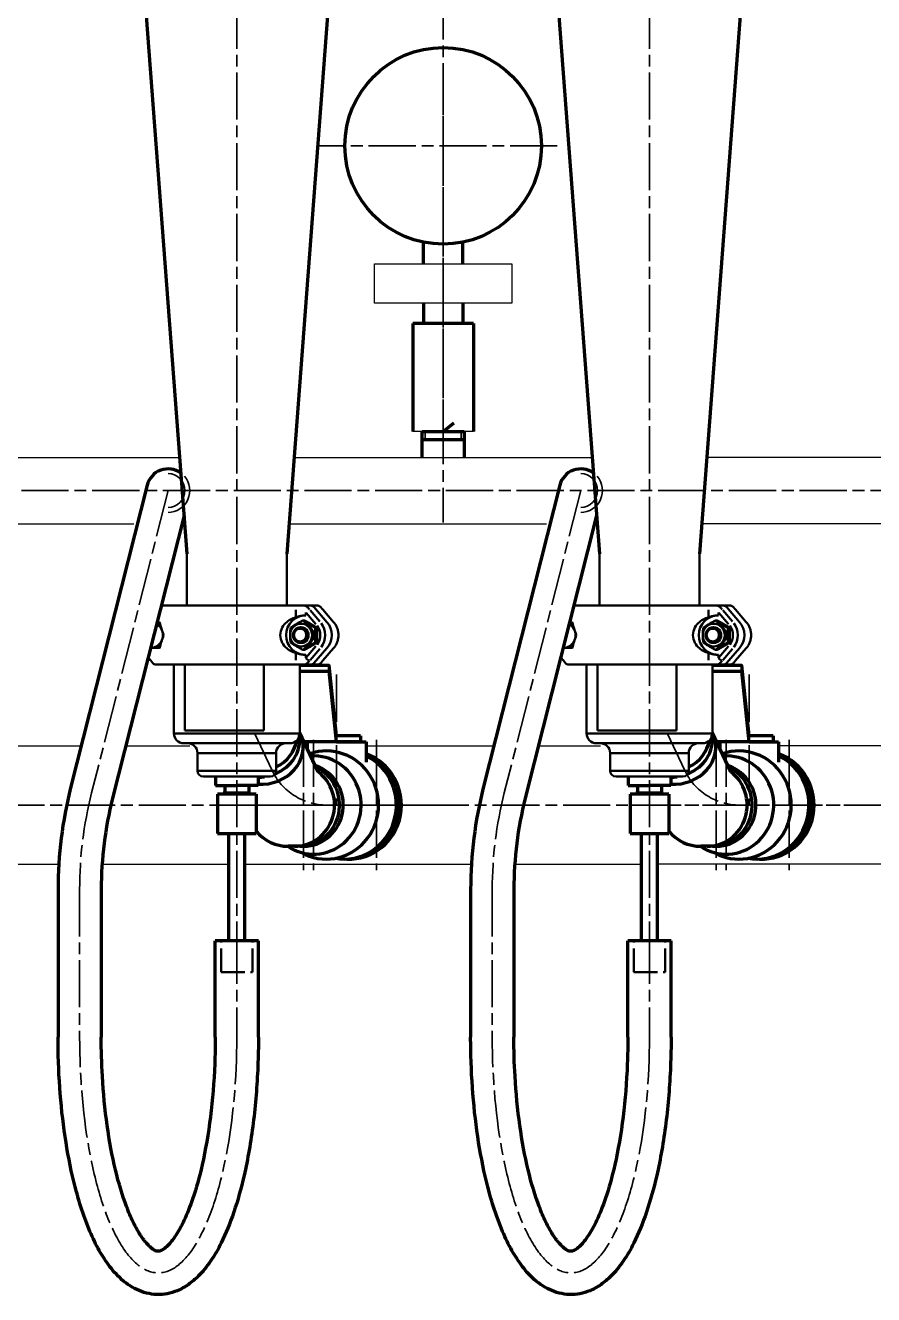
# Model space of a CAD drawing. Header units: millimetres. Extents: x 342 to 10709, y -204 to 5496.
# Drawn here: x 1824 to 2255, y 3122 to 3767 of the extents above; entities that cross this region are included whole.
import ezdxf

# ---------------------------------------------------------------- set-up
doc = ezdxf.new("R2010")
doc.units = ezdxf.units.MM
doc.linetypes.add('ACAD_ISO02W100', pattern=[15, 12, -3])
doc.linetypes.add('ACAD_ISO08W100', pattern=[36, 24, -3, 6, -3])
doc.layers.add('AHL-CON-70', color=7, linetype='Continuous')
for name, color, linetype, lineweight in [('M_EQUIP_E3', 3, 'Continuous', 35), ('M_EQUIP_E5', 2, 'ACAD_ISO02W100', 50), ('M_EQUIP_E7', 7, 'Continuous', 70), ('M_TANKS_E3', 3, 'ACAD_ISO08W100', 35), ('M_TANKS_E7', 7, 'Continuous', 70), ('Visible Edges', 7, 'Continuous', 50), ('Visible Tangent Edges', 7, 'Continuous', 50)]:
    doc.layers.add(name, color=color, linetype=linetype, lineweight=lineweight)

msp = doc.modelspace()

# ---------------------------------------------------------------- linework, layer by layer
at = {"layer": 'AHL-CON-70'}
for p, q in [((2046.21, 3616.21), (2026.21, 3616.21)), ((2051.71, 3560.85), (2020.71, 3560.85))]:
    msp.add_line(p, q, dxfattribs=at)
at = {"layer": 'AHL-CON-70', "linetype": 'Continuous'}
for p, q in [((1750.34, 3547.75), (1902.08, 3547.75)), ((1960.34, 3547.75), (2112.08, 3547.75)), ((2322.08, 3547.75), (2170.34, 3547.75)), ((1747.78, 3514.01), (1878.76, 3514.01)), ((1957.78, 3514.01), (2088.76, 3514.01)), ((2300.6, 3514.01), (2167.78, 3514.01)), ((1786.95, 3401.03), (1852.04, 3401.03)), ((1874.73, 3401.03), (1907.24, 3401.03)), ((1996.95, 3401.03), (2062.04, 3401.03)), ((2084.73, 3401.03), (2116.32, 3401.03)), ((2272.04, 3401.03), (2206.95, 3401.03)), ((1725.21, 3340.73), (1840.6, 3340.73)), ((1862.64, 3340.73), (1927.21, 3340.73)), ((1935.21, 3340.73), (2050.21, 3340.73)), ((2072.21, 3340.73), (2137.21, 3340.73)), ((2260.6, 3340.73), (2145.21, 3340.73))]:
    msp.add_line(p, q, dxfattribs=at)
at = {"layer": 'AHL-CON-70'}
msp.add_lwpolyline([(2071.21, 3626.21), (2001.21, 3626.21), (2001.21, 3646.21), (2071.21, 3646.21)], close=True, dxfattribs=at)
at = {"layer": 'Defpoints', "color": 0, "linetype": 'ByBlock'}
msp.add_point((2055.56, 3530.88), dxfattribs=at)
msp.add_point((2055.56, 3530.88), dxfattribs=at)
msp.add_point((2055.56, 3530.88), dxfattribs=at)
at = {"layer": 'M_EQUIP_E3', "color": 3, "linetype": 'ACAD_ISO08W100', "lineweight": 35}
for p, q in [((1931.21, 4787.6), (1931.21, 3304.22)), ((2141.21, 4787.6), (2141.21, 3304.22)), ((2036.21, 3784.26), (2036.21, 3514.66)), ((2094.3, 3706.21), (1972.42, 3706.21)), ((1173.61, 3530.88), (2579.2, 3530.88)), ((1981.95, 3437.26), (1981.95, 3370.88)), ((2191.95, 3437.26), (2191.95, 3370.88)), ((1948.99, 3388.74), (1940.53, 3406.82)), ((1965.13, 3404.07), (1965.13, 3337.68)), ((1970.31, 3404.07), (1970.31, 3337.68)), ((2002.25, 3404.07), (2002.25, 3337.68)), ((2158.99, 3388.74), (2150.53, 3406.82)), ((2175.13, 3404.07), (2175.13, 3337.68)), ((2180.31, 3404.07), (2180.31, 3337.68)), ((2212.25, 3404.07), (2212.25, 3337.68)), ((2841.26, 3370.88), (1330.14, 3370.88))]:
    msp.add_line(p, q, dxfattribs=at)
at = {"layer": 'M_EQUIP_E3', "linetype": 'ACAD_ISO08W100', "lineweight": 35}
for p, q in [((2036.21, 3550.85), (2036.21, 3734.77)), ((1922.16, 3370.88), (2040.35, 3370.88)), ((2132.16, 3370.88), (2670.35, 3370.88)), ((2132.16, 3370.88), (2670.35, 3370.88)), ((2132.16, 3370.88), (2250.35, 3370.88)), ((2552.16, 3370.88), (2250.35, 3370.88))]:
    msp.add_line(p, q, dxfattribs=at)
at = {"layer": 'M_EQUIP_E3', "color": 3, "linetype": 'Continuous', "lineweight": 35}
for p, q in [((2027.06, 3556.83), (2027.06, 3560.85)), ((2045.36, 3560.85), (2045.36, 3556.83))]:
    msp.add_line(p, q, dxfattribs=at)
at = {"layer": 'M_EQUIP_E3', "linetype": 'ACAD_ISO08W100', "lineweight": 35}
for points in [[(1896.21, 3530.88), (1857.31, 3377.01, 0.061982), (1851.21, 3327.99), (1851.21, 3252.88)], [(2106.21, 3530.88), (2067.31, 3377.01, 0.061982), (2061.21, 3327.99), (2061.21, 3252.88)]]:
    msp.add_lwpolyline(points, format="xyb", dxfattribs=at)
at = {"layer": 'M_EQUIP_E3', "color": 3, "linetype": 'Continuous', "lineweight": 35}
for centre, radius, end in [((1896.21, 3530.88), 8.6, 90), ((2106.21, 3530.88), 8.6, 90), ((1896.21, 3530.88), 11.1, 40.81511), ((2106.21, 3530.88), 11.1, 40.81511)]:
    msp.add_arc(centre, radius, 270, end, dxfattribs=at)
at = {"layer": 'M_EQUIP_E3', "color": 3, "linetype": 'ACAD_ISO08W100', "lineweight": 35}
for centre in [(1977.06, 3401.88), (2187.06, 3401.88)]:
    msp.add_arc(centre, 31, 205.07273, 270, dxfattribs=at)
at = {"layer": 'M_EQUIP_E3', "linetype": 'ACAD_ISO08W100', "lineweight": 35, "extrusion": (0, 0, -1)}
for centre in [(1891.21, 3252.88), (2101.21, 3252.88)]:
    msp.add_ellipse(centre, major_axis=(0, 120), ratio=0.333333, start_param=1.570796, end_param=4.712389, dxfattribs=at)
at = {"layer": 'M_EQUIP_E5', "color": 2, "linetype": 'ACAD_ISO02W100', "lineweight": 50}
for p, q in [((1923.21, 3285.88), (1923.21, 3301.88)), ((1939.21, 3285.88), (1939.21, 3301.88)), ((2133.21, 3285.88), (2133.21, 3301.88)), ((2149.21, 3285.88), (2149.21, 3301.88)), ((1923.21, 3285.88), (1939.21, 3285.88)), ((2133.21, 3285.88), (2149.21, 3285.88))]:
    msp.add_line(p, q, dxfattribs=at)
at = {"layer": 'M_EQUIP_E7', "linetype": 'Continuous'}
for p, q in [((2026.21, 3646.21), (2026.21, 3657.22)), ((2046.21, 3646.21), (2046.21, 3657.22)), ((2026.21, 3626.21), (2026.21, 3616.21)), ((2046.21, 3626.21), (2046.21, 3616.21))]:
    msp.add_line(p, q, dxfattribs=at)
at = {"layer": 'M_EQUIP_E7', "color": 7, "linetype": 'Continuous', "lineweight": 70}
for p, q in [((2020.71, 3615.85), (2020.71, 3560.85)), ((2036.21, 3615.85), (2020.71, 3615.85)), ((2051.71, 3615.85), (2036.21, 3615.85)), ((2051.71, 3615.85), (2051.71, 3560.85)), ((2025.56, 3547.75), (2025.56, 3560.85)), ((2046.86, 3560.85), (2046.86, 3547.75)), ((2025.56, 3556.83), (2046.86, 3556.83))]:
    msp.add_line(p, q, dxfattribs=at)
at = {"layer": 'M_EQUIP_E7', "lineweight": 70}
msp.add_line((2036.21, 3560.85), (2041.7, 3565.32), dxfattribs=at)
at = {"layer": 'M_EQUIP_E7', "linetype": 'Continuous', "lineweight": 70}
for p, q in [((2025.56, 3560.85), (2046.86, 3560.85)), ((1978.15, 3438.88), (1963.21, 3438.88)), ((2188.15, 3438.88), (2173.21, 3438.88)), ((1972.6, 3387.83), (1963.17, 3407.98)), ((1981.95, 3403.03), (1966.95, 3403.03)), ((1966.95, 3403.03), (1966.95, 3399.89)), ((1994.2, 3403.03), (1974.88, 3403.03)), ((1981.95, 3403.03), (1996.95, 3403.03)), ((1994.2, 3406.03), (1994.2, 3403.03)), ((1996.95, 3403.03), (1996.95, 3392.63)), ((2182.6, 3387.83), (2173.17, 3407.98)), ((2191.95, 3403.03), (2176.95, 3403.03)), ((2176.95, 3403.03), (2176.95, 3399.89)), ((2204.2, 3403.03), (2184.88, 3403.03)), ((2191.95, 3403.03), (2206.95, 3403.03)), ((2204.2, 3406.03), (2204.2, 3403.03)), ((2206.95, 3403.03), (2206.95, 3392.63)), ((1920.39, 3385.32), (1920.39, 3380.74)), ((1942.03, 3385.32), (1942.03, 3380.74)), ((2130.39, 3385.32), (2130.39, 3380.74)), ((2152.03, 3385.32), (2152.03, 3380.74)), ((1920.39, 3380.74), (1931.21, 3380.74)), ((1924.34, 3377.15), (1924.34, 3376.44)), ((1924.34, 3377.15), (1938.08, 3377.15)), ((1925.11, 3380.74), (1925.11, 3377.15)), ((1942.03, 3380.74), (1931.21, 3380.74)), ((1937.32, 3380.74), (1937.32, 3377.15)), ((1938.08, 3377.15), (1938.08, 3376.44)), ((2130.39, 3380.74), (2141.21, 3380.74)), ((2134.34, 3377.15), (2134.34, 3376.44)), ((2134.34, 3377.15), (2148.08, 3377.15)), ((2135.11, 3380.74), (2135.11, 3377.15)), ((2152.03, 3380.74), (2141.21, 3380.74)), ((2147.32, 3380.74), (2147.32, 3377.15)), ((2148.08, 3377.15), (2148.08, 3376.44)), ((1941.08, 3376.44), (1921.34, 3376.44)), ((1921.34, 3376.44), (1921.34, 3356.44)), ((1941.08, 3376.44), (1941.08, 3356.44)), ((2151.08, 3376.44), (2131.34, 3376.44)), ((2131.34, 3376.44), (2131.34, 3356.44)), ((2151.08, 3376.44), (2151.08, 3356.44)), ((1921.34, 3356.44), (1941.08, 3356.44)), ((1927.21, 3301.88), (1927.21, 3356.44)), ((1935.21, 3301.88), (1935.21, 3356.44)), ((2131.34, 3356.44), (2151.08, 3356.44)), ((2137.21, 3301.88), (2137.21, 3356.44)), ((2145.21, 3301.88), (2145.21, 3356.44)), ((1965.13, 3349.88), (1957.34, 3349.88)), ((2175.13, 3349.88), (2167.34, 3349.88)), ((1920.21, 3252.88), (1920.21, 3301.88)), ((1942.21, 3301.88), (1920.21, 3301.88)), ((1942.21, 3252.88), (1942.21, 3301.88)), ((2130.21, 3252.88), (2130.21, 3301.88)), ((2152.21, 3301.88), (2130.21, 3301.88)), ((2152.21, 3252.88), (2152.21, 3301.88))]:
    msp.add_line(p, q, dxfattribs=at)
for points in [[(1885.55, 3533.58), (1846.65, 3379.7, 0.061982), (1840.21, 3327.99), (1840.21, 3252.88)], [(2095.55, 3533.58), (2056.65, 3379.7, 0.061982), (2050.21, 3327.99), (2050.21, 3252.88)], [(1904.33, 3518.12), (1867.98, 3374.31, 0.061982), (1862.21, 3327.99), (1862.21, 3252.88)], [(2114.33, 3518.12), (2077.98, 3374.31, 0.061982), (2072.21, 3327.99), (2072.21, 3252.88)]]:
    msp.add_lwpolyline(points, format="xyb", dxfattribs=at)
for points in [[(1994.2, 3406.03), (1981.95, 3406.03), (1978.15, 3441.88), (1963.21, 3441.88)], [(2204.2, 3406.03), (2191.95, 3406.03), (2188.15, 3441.88), (2173.21, 3441.88)], [(1994.2, 3403.03), (1981.95, 3403.03), (1978.15, 3438.88), (1963.21, 3438.88)], [(2204.2, 3403.03), (2191.95, 3403.03), (2188.15, 3438.88), (2173.21, 3438.88)], [(1974.88, 3403.03), (1965.49, 3403.03)], [(2184.88, 3403.03), (2175.49, 3403.03)]]:
    msp.add_lwpolyline(points, dxfattribs=at)
at = {"layer": 'M_EQUIP_E7', "linetype": 'Continuous'}
msp.add_circle((2036.21, 3706.21), 50, dxfattribs=at)
at = {"layer": 'M_EQUIP_E7', "linetype": 'Continuous', "lineweight": 70}
for centre, radius, start, end in [((1896.21, 3530.88), 11, 53.93228, 165.81293), ((2106.21, 3530.88), 11, 53.93228, 165.81293), ((1957.34, 3370.88), 21, 219.25143, 270), ((2167.34, 3370.88), 21, 219.25143, 270)]:
    msp.add_arc(centre, radius, start, end, dxfattribs=at)
for centre, major_axis, ratio, start_param, end_param in [((1943.46, 3400.55), (-21.5, 0), 0.888636, 1.504251, 3.445004), ((1941.76, 3404.17), (-21.5, 0), 0.888636, 8.289015, 9.539917), ((1940.53, 3406.82), (-21.5, 0), 0.888636, 2.090872, 2.982848), ((2153.46, 3400.55), (-21.5, 0), 0.888636, 1.504251, 3.445004), ((2151.76, 3404.17), (-21.5, 0), 0.888636, 8.289015, 9.539917), ((2150.53, 3406.82), (-21.5, 0), 0.888636, 2.090872, 2.982848), ((1970.31, 3370.88), (0, 25), 0.965926, 2.56808, 6.343397), ((1976.78, 3370.88), (0, 27.5), 0.965926, 2.643175, 6.606789), ((1988.42, 3370.88), (0, 27.5), 0.965926, 3.092855, 5.956288), ((1987.13, 3370.88), (0, 27.5), 0.965926, 3.141593, 5.904366), ((2180.31, 3370.88), (0, 25), 0.965926, 2.56808, 6.343397), ((2186.78, 3370.88), (0, 27.5), 0.965926, 2.643175, 6.606789), ((2198.42, 3370.88), (0, 27.5), 0.965926, 3.092855, 5.956288), ((2197.13, 3370.88), (0, 27.5), 0.965926, 3.141593, 5.904366), ((1963.21, 3370.88), (0, 21), 0.965926, 3.141593, 5.858205), ((1965.13, 3370.88), (0, 21), 0.965926, 3.141593, 5.982102), ((1985.83, 3370.88), (0, 27.5), 0.965926, 2.970242, 5.851346), ((2173.21, 3370.88), (0, 21), 0.965926, 3.141593, 5.858205), ((2175.13, 3370.88), (0, 21), 0.965926, 3.141593, 5.982102), ((2195.83, 3370.88), (0, 27.5), 0.965926, 2.970242, 5.851346), ((1941.76, 3404.17), (-21.5, 0), 0.888636, 7.86634, 8.01683), ((1960.63, 3370.88), (0, 21), 0.965926, 3.141593, 5.651938), ((2151.76, 3404.17), (-21.5, 0), 0.888636, 7.86634, 8.01683), ((2170.63, 3370.88), (0, 21), 0.965926, 3.141593, 5.651938)]:
    msp.add_ellipse(centre, major_axis=major_axis, ratio=ratio, start_param=start_param, end_param=end_param, dxfattribs=at)
for points, knots in [([(1942.21, 3252.88), (1942.21, 3247.91), (1942.11, 3242.94), (1941.51, 3228.14), (1940.72, 3218.4), (1938.36, 3199.71), (1936.8, 3190.75), (1933.38, 3175.84), (1931.66, 3169.65), (1927.79, 3158.2), (1925.64, 3152.93), (1921.59, 3144.8), (1919.79, 3141.69), (1915.91, 3136), (1913.82, 3133.42), (1909.98, 3129.6), (1908.32, 3128.2), (1904.78, 3125.73), (1902.88, 3124.66), (1899.25, 3123.16), (1897.56, 3122.65), (1894.08, 3121.98), (1892.29, 3121.83), (1888.72, 3121.94), (1886.95, 3122.19), (1883.52, 3123.04), (1881.87, 3123.65), (1878.72, 3125.13), (1877.22, 3126.02), (1874.38, 3128), (1873.04, 3129.11), (1870.49, 3131.5), (1869.28, 3132.79), (1866.1, 3136.55), (1864.25, 3139.19), (1860.76, 3144.95), (1859.14, 3148.06), (1856.08, 3154.75), (1854.66, 3158.33), (1851.99, 3165.89), (1850.76, 3169.89), (1847.73, 3181.01), (1846.11, 3188.47), (1843.43, 3204.16), (1842.37, 3212.39), (1840.86, 3229.28), (1840.41, 3237.95), (1840.23, 3248.73), (1840.21, 3250.8), (1840.21, 3252.88)], [4.712389, 4.712389, 4.712389, 4.712389, 4.832897, 4.832897, 5.073912, 5.073912, 5.314927, 5.314927, 5.504615, 5.504615, 5.694303, 5.694303, 5.828926, 5.828926, 5.963549, 5.963549, 6.054938, 6.054938, 6.146326, 6.146326, 6.219583, 6.219583, 6.29284, 6.29284, 6.366097, 6.366097, 6.439354, 6.439354, 6.512612, 6.512612, 6.585869, 6.585869, 6.659126, 6.659126, 6.786599, 6.786599, 6.914073, 6.914073, 7.041546, 7.041546, 7.169019, 7.169019, 7.380582, 7.380582, 7.592145, 7.592145, 7.803708, 7.803708, 7.853982, 7.853982, 7.853982, 7.853982]), ([(1920.21, 3252.88), (1920.21, 3248.32), (1920.12, 3243.77), (1919.58, 3230.01), (1918.85, 3220.92), (1916.69, 3203.59), (1915.26, 3195.35), (1912.16, 3181.66), (1910.57, 3175.97), (1907.42, 3166.66), (1905.89, 3162.84), (1903.02, 3156.77), (1901.69, 3154.35), (1899.08, 3150.28), (1897.8, 3148.63), (1895.83, 3146.52), (1895.08, 3145.84), (1893.76, 3144.83), (1893.19, 3144.5), (1892.38, 3144.11), (1892.09, 3144.02), (1891.62, 3143.9), (1891.44, 3143.88), (1891.09, 3143.87), (1890.92, 3143.88), (1890.49, 3143.97), (1890.23, 3144.04), (1889.57, 3144.33), (1889.17, 3144.53), (1888.24, 3145.15), (1887.71, 3145.55), (1886.54, 3146.59), (1885.92, 3147.22), (1884.2, 3149.18), (1883.07, 3150.69), (1880.78, 3154.3), (1879.61, 3156.39), (1877.31, 3161.12), (1876.18, 3163.76), (1873.03, 3172.08), (1871.11, 3178.39), (1867.77, 3192.3), (1866.35, 3199.9), (1864.1, 3215.95), (1863.28, 3224.39), (1862.4, 3239.57), (1862.21, 3246.22), (1862.21, 3252.88)], [4.712389, 4.712389, 4.712389, 4.712389, 4.829851, 4.829851, 5.069819, 5.069819, 5.309787, 5.309787, 5.505642, 5.505642, 5.668688, 5.668688, 5.804286, 5.804286, 5.939885, 5.939885, 6.033219, 6.033219, 6.126552, 6.126552, 6.200884, 6.200884, 6.275215, 6.275215, 6.349546, 6.349546, 6.423877, 6.423877, 6.498209, 6.498209, 6.57254, 6.57254, 6.646871, 6.646871, 6.765913, 6.765913, 6.884955, 6.884955, 7.003997, 7.003997, 7.230126, 7.230126, 7.456255, 7.456255, 7.682384, 7.682384, 7.853982, 7.853982, 7.853982, 7.853982]), ([(2152.21, 3252.88), (2152.21, 3247.91), (2152.11, 3242.94), (2151.51, 3228.14), (2150.72, 3218.4), (2148.36, 3199.71), (2146.8, 3190.75), (2143.38, 3175.84), (2141.66, 3169.65), (2137.79, 3158.2), (2135.64, 3152.93), (2131.59, 3144.8), (2129.79, 3141.69), (2125.91, 3136), (2123.82, 3133.42), (2119.98, 3129.6), (2118.32, 3128.2), (2114.78, 3125.73), (2112.88, 3124.66), (2109.25, 3123.16), (2107.56, 3122.65), (2104.08, 3121.98), (2102.29, 3121.83), (2098.72, 3121.94), (2096.95, 3122.19), (2093.52, 3123.04), (2091.87, 3123.65), (2088.72, 3125.13), (2087.22, 3126.02), (2084.38, 3128), (2083.04, 3129.11), (2080.49, 3131.5), (2079.28, 3132.79), (2076.1, 3136.55), (2074.25, 3139.19), (2070.76, 3144.95), (2069.14, 3148.06), (2066.08, 3154.75), (2064.66, 3158.33), (2061.99, 3165.89), (2060.76, 3169.89), (2057.73, 3181.01), (2056.11, 3188.47), (2053.43, 3204.16), (2052.37, 3212.39), (2050.86, 3229.28), (2050.41, 3237.95), (2050.23, 3248.73), (2050.21, 3250.8), (2050.21, 3252.88)], [4.712389, 4.712389, 4.712389, 4.712389, 4.832897, 4.832897, 5.073912, 5.073912, 5.314927, 5.314927, 5.504615, 5.504615, 5.694303, 5.694303, 5.828926, 5.828926, 5.963549, 5.963549, 6.054938, 6.054938, 6.146326, 6.146326, 6.219583, 6.219583, 6.29284, 6.29284, 6.366097, 6.366097, 6.439354, 6.439354, 6.512612, 6.512612, 6.585869, 6.585869, 6.659126, 6.659126, 6.786599, 6.786599, 6.914073, 6.914073, 7.041546, 7.041546, 7.169019, 7.169019, 7.380582, 7.380582, 7.592145, 7.592145, 7.803708, 7.803708, 7.853982, 7.853982, 7.853982, 7.853982]), ([(2130.21, 3252.88), (2130.21, 3248.32), (2130.12, 3243.77), (2129.58, 3230.01), (2128.85, 3220.92), (2126.69, 3203.59), (2125.26, 3195.35), (2122.16, 3181.66), (2120.57, 3175.97), (2117.42, 3166.66), (2115.89, 3162.84), (2113.02, 3156.77), (2111.69, 3154.35), (2109.08, 3150.28), (2107.8, 3148.63), (2105.83, 3146.52), (2105.08, 3145.84), (2103.76, 3144.83), (2103.19, 3144.5), (2102.38, 3144.11), (2102.09, 3144.02), (2101.62, 3143.9), (2101.44, 3143.88), (2101.09, 3143.87), (2100.92, 3143.88), (2100.49, 3143.97), (2100.23, 3144.04), (2099.57, 3144.33), (2099.17, 3144.53), (2098.24, 3145.15), (2097.71, 3145.55), (2096.54, 3146.59), (2095.92, 3147.22), (2094.2, 3149.18), (2093.07, 3150.69), (2090.78, 3154.3), (2089.61, 3156.39), (2087.31, 3161.12), (2086.18, 3163.76), (2083.03, 3172.08), (2081.11, 3178.39), (2077.77, 3192.3), (2076.35, 3199.9), (2074.1, 3215.95), (2073.28, 3224.39), (2072.4, 3239.57), (2072.21, 3246.22), (2072.21, 3252.88)], [4.712389, 4.712389, 4.712389, 4.712389, 4.829851, 4.829851, 5.069819, 5.069819, 5.309787, 5.309787, 5.505642, 5.505642, 5.668688, 5.668688, 5.804286, 5.804286, 5.939885, 5.939885, 6.033219, 6.033219, 6.126552, 6.126552, 6.200884, 6.200884, 6.275215, 6.275215, 6.349546, 6.349546, 6.423877, 6.423877, 6.498209, 6.498209, 6.57254, 6.57254, 6.646871, 6.646871, 6.765913, 6.765913, 6.884955, 6.884955, 7.003997, 7.003997, 7.230126, 7.230126, 7.456255, 7.456255, 7.682384, 7.682384, 7.853982, 7.853982, 7.853982, 7.853982])]:
    msp.add_open_spline(points, degree=3, knots=knots, dxfattribs=at)
at = {"layer": 'M_TANKS_E3', "color": 3, "linetype": 'ACAD_ISO08W100', "lineweight": 35}
for p, q in [((1931.21, 3303.94), (1931.21, 3252.88)), ((2141.21, 3303.94), (2141.21, 3252.88))]:
    msp.add_line(p, q, dxfattribs=at)
at = {"layer": 'M_TANKS_E7', "linetype": 'Continuous'}
for p, q in [((1874.8, 3907.2), (1905.81, 3498.61)), ((1987.74, 3909.12), (1956.61, 3498.61)), ((2084.8, 3907.2), (2115.81, 3498.61)), ((2197.74, 3909.12), (2166.61, 3498.61))]:
    msp.add_line(p, q, dxfattribs=at)
at = {"layer": 'Visible Edges'}
for p, q in [((1905.81, 3472.32), (1905.81, 3498.61)), ((1905.81, 3472.32), (1905.81, 3498.61)), ((1956.61, 3472.32), (1956.61, 3498.61)), ((1956.61, 3472.32), (1956.61, 3498.61)), ((2115.81, 3472.32), (2115.81, 3498.61)), ((2115.81, 3472.32), (2115.81, 3498.61)), ((2166.61, 3472.32), (2166.61, 3498.61)), ((2166.61, 3472.32), (2166.61, 3498.61)), ((1893.96, 3472.32), (1892.75, 3472.32)), ((1893.96, 3472.32), (1959.72, 3472.32)), ((1965.59, 3472.32), (1959.72, 3472.32)), ((1968.98, 3472.32), (1965.59, 3472.32)), ((1972.38, 3472.32), (1968.98, 3472.32)), ((1970.42, 3471.66), (1977.05, 3463.99)), ((1970.42, 3471.66), (1977.05, 3463.99)), ((1975.03, 3470.28), (1980.49, 3463.96)), ((2103.96, 3472.32), (2102.75, 3472.32)), ((2103.96, 3472.32), (2169.72, 3472.32)), ((2175.59, 3472.32), (2169.72, 3472.32)), ((2178.98, 3472.32), (2175.59, 3472.32)), ((2182.38, 3472.32), (2178.98, 3472.32)), ((2180.42, 3471.66), (2187.05, 3463.99)), ((2180.42, 3471.66), (2187.05, 3463.99)), ((2185.03, 3470.28), (2190.49, 3463.96)), ((1890.6, 3463.82), (1891.1, 3463.82)), ((1891.94, 3463.82), (1891.1, 3463.82)), ((1963.9, 3461.32), (1963.58, 3461.32)), ((1964.54, 3463.12), (1963.9, 3463.12)), ((1965.71, 3464.83), (1964.8, 3464.83)), ((1971.99, 3461.08), (1971.08, 3461.08)), ((2100.6, 3463.82), (2101.1, 3463.82)), ((2101.94, 3463.82), (2101.1, 3463.82)), ((2173.9, 3461.32), (2173.58, 3461.32)), ((2174.54, 3463.12), (2173.9, 3463.12)), ((2175.71, 3464.83), (2174.8, 3464.83)), ((2181.99, 3461.08), (2181.08, 3461.08)), ((1887.32, 3450.82), (1887.32, 3450.82)), ((1891.1, 3450.82), (1887.32, 3450.82)), ((1891.94, 3450.82), (1891.1, 3450.82)), ((1963.9, 3453.32), (1963.58, 3453.32)), ((1964.54, 3451.52), (1963.9, 3451.52)), ((1965.71, 3449.82), (1964.8, 3449.82)), ((1977.05, 3450.66), (1970.42, 3442.99)), ((1977.05, 3450.66), (1970.42, 3442.99)), ((1971.99, 3453.57), (1971.08, 3453.57)), ((1980.49, 3450.68), (1975.03, 3444.36)), ((2097.32, 3450.82), (2097.32, 3450.82)), ((2101.1, 3450.82), (2097.32, 3450.82)), ((2101.94, 3450.82), (2101.1, 3450.82)), ((2173.9, 3453.32), (2173.58, 3453.32)), ((2174.54, 3451.52), (2173.9, 3451.52)), ((2175.71, 3449.82), (2174.8, 3449.82)), ((2187.05, 3450.66), (2180.42, 3442.99)), ((2187.05, 3450.66), (2180.42, 3442.99)), ((2181.99, 3453.57), (2181.08, 3453.57)), ((2190.49, 3450.68), (2185.03, 3444.36)), ((1886.07, 3445.9), (1887.4, 3444.36)), ((1890.05, 3442.32), (1893.96, 3442.32)), ((1959.72, 3442.32), (1893.96, 3442.32)), ((1899.21, 3407.32), (1899.21, 3442.32)), ((1904.82, 3408.82), (1904.82, 3442.32)), ((1944.93, 3442.32), (1944.93, 3408.82)), ((1959.72, 3442.32), (1965.59, 3442.32)), ((1963.21, 3407.32), (1963.21, 3442.32)), ((1965.59, 3442.32), (1968.98, 3442.32)), ((1968.98, 3442.32), (1972.38, 3442.32)), ((2096.07, 3445.9), (2097.4, 3444.36)), ((2100.05, 3442.32), (2103.96, 3442.32)), ((2169.72, 3442.32), (2103.96, 3442.32)), ((2109.21, 3407.32), (2109.21, 3442.32)), ((2114.82, 3408.82), (2114.82, 3442.32)), ((2154.93, 3442.32), (2154.93, 3408.82)), ((2169.72, 3442.32), (2175.59, 3442.32)), ((2173.21, 3407.32), (2173.21, 3442.32)), ((2175.59, 3442.32), (2178.98, 3442.32)), ((2178.98, 3442.32), (2182.38, 3442.32)), ((1904.82, 3408.82), (1944.93, 3408.82)), ((2114.82, 3408.82), (2154.93, 3408.82)), ((1958.21, 3402.32), (1904.21, 3402.32)), ((1911.21, 3388.32), (1911.21, 3397.32)), ((1951.21, 3388.32), (1951.21, 3397.32)), ((2168.21, 3402.32), (2114.21, 3402.32)), ((2121.21, 3388.32), (2121.21, 3397.32)), ((2161.21, 3388.32), (2161.21, 3397.32)), ((1948.21, 3385.32), (1914.21, 3385.32)), ((2158.21, 3385.32), (2124.21, 3385.32))]:
    msp.add_line(p, q, dxfattribs=at)
at = {"layer": 'Visible Edges', "flags": 128}
for points in [[(1961.22, 3466.41), (1961.38, 3466.46), (1961.55, 3466.51), (1961.72, 3466.57), (1961.9, 3466.62), (1962.08, 3466.68), (1962.27, 3466.73), (1962.45, 3466.78), (1962.65, 3466.84), (1962.85, 3466.89), (1963.06, 3466.94), (1963.27, 3466.99), (1963.49, 3467.04), (1963.72, 3467.09), (1963.95, 3467.13), (1964.18, 3467.17), (1964.41, 3467.21), (1964.65, 3467.24), (1964.88, 3467.27), (1965.12, 3467.29), (1965.36, 3467.3), (1965.59, 3467.32), (1965.82, 3467.32), (1966.05, 3467.32), (1966.27, 3467.32)], [(1973.92, 3471.59), (1974.47, 3470.94), (1975.03, 3470.28)], [(2171.22, 3466.41), (2171.38, 3466.46), (2171.55, 3466.51), (2171.72, 3466.57), (2171.9, 3466.62), (2172.08, 3466.68), (2172.27, 3466.73), (2172.45, 3466.78), (2172.65, 3466.84), (2172.85, 3466.89), (2173.06, 3466.94), (2173.27, 3466.99), (2173.49, 3467.04), (2173.72, 3467.09), (2173.95, 3467.13), (2174.18, 3467.17), (2174.41, 3467.21), (2174.65, 3467.24), (2174.88, 3467.27), (2175.12, 3467.29), (2175.36, 3467.3), (2175.59, 3467.32), (2175.82, 3467.32), (2176.05, 3467.32), (2176.27, 3467.32)], [(2183.92, 3471.59), (2184.47, 3470.94), (2185.03, 3470.28)], [(1891.1, 3463.82), (1891.17, 3463.67), (1891.24, 3463.53), (1891.31, 3463.38), (1891.37, 3463.24), (1891.44, 3463.1), (1891.51, 3462.95), (1891.58, 3462.82), (1891.65, 3462.68), (1891.72, 3462.54), (1891.79, 3462.41), (1891.85, 3462.27), (1891.92, 3462.14), (1891.99, 3462.01), (1892.06, 3461.87), (1892.13, 3461.74), (1892.19, 3461.61), (1892.26, 3461.48), (1892.33, 3461.35), (1892.4, 3461.22), (1892.47, 3461.09), (1892.54, 3460.96), (1892.61, 3460.83), (1892.68, 3460.7), (1892.76, 3460.57)], [(1961.22, 3448.23), (1960.56, 3448.45), (1959.89, 3448.71), (1959.21, 3449.01), (1958.54, 3449.35), (1957.88, 3449.74), (1957.23, 3450.19), (1956.59, 3450.69), (1955.97, 3451.26), (1955.38, 3451.91), (1954.82, 3452.65), (1954.31, 3453.48), (1953.9, 3454.39), (1953.59, 3455.34), (1953.41, 3456.33), (1953.34, 3457.32), (1953.41, 3458.31), (1953.59, 3459.3), (1953.9, 3460.26), (1954.31, 3461.16), (1954.82, 3461.99), (1955.38, 3462.74), (1955.97, 3463.39), (1956.59, 3463.96), (1957.23, 3464.46), (1957.88, 3464.9), (1958.54, 3465.29), (1959.21, 3465.64), (1959.89, 3465.94), (1960.56, 3466.19), (1961.22, 3466.41)], [(1958.38, 3458.34), (1958.38, 3458.45), (1958.39, 3458.55), (1958.39, 3458.66), (1958.39, 3458.77), (1958.4, 3458.87), (1958.4, 3458.98), (1958.4, 3459.09), (1958.41, 3459.2), (1958.41, 3459.31), (1958.42, 3459.42), (1958.42, 3459.53), (1958.43, 3459.64), (1958.43, 3459.75), (1958.44, 3459.87), (1958.45, 3459.98), (1958.45, 3460.1), (1958.46, 3460.22), (1958.47, 3460.34), (1958.48, 3460.46), (1958.48, 3460.58), (1958.49, 3460.7), (1958.5, 3460.82), (1958.51, 3460.95), (1958.52, 3461.08)], [(1958.52, 3461.08), (1958.79, 3461.25), (1959.05, 3461.43), (1959.31, 3461.59), (1959.56, 3461.75), (1959.81, 3461.91), (1960.06, 3462.07), (1960.3, 3462.22), (1960.54, 3462.37), (1960.78, 3462.52), (1961.02, 3462.66), (1961.27, 3462.81), (1961.51, 3462.95), (1961.75, 3463.1), (1962, 3463.24), (1962.25, 3463.39), (1962.5, 3463.54), (1962.76, 3463.69), (1963.03, 3463.84), (1963.3, 3463.99), (1963.58, 3464.15), (1963.87, 3464.31), (1964.17, 3464.48), (1964.47, 3464.65), (1964.8, 3464.83)], [(1964.8, 3464.83), (1965.07, 3464.65), (1965.33, 3464.48), (1965.59, 3464.31), (1965.84, 3464.15), (1966.09, 3463.99), (1966.34, 3463.84), (1966.58, 3463.69), (1966.82, 3463.54), (1967.06, 3463.39), (1967.3, 3463.24), (1967.54, 3463.1), (1967.79, 3462.95), (1968.03, 3462.81), (1968.28, 3462.66), (1968.53, 3462.52), (1968.78, 3462.37), (1969.04, 3462.22), (1969.31, 3462.07), (1969.58, 3461.91), (1969.86, 3461.75), (1970.15, 3461.59), (1970.44, 3461.43), (1970.75, 3461.25), (1971.08, 3461.08)], [(1971.99, 3461.08), (1971.72, 3461.25), (1971.45, 3461.43), (1971.2, 3461.59), (1970.94, 3461.75), (1970.69, 3461.91), (1970.45, 3462.07), (1970.21, 3462.22), (1969.96, 3462.37), (1969.72, 3462.52), (1969.48, 3462.66), (1969.24, 3462.81), (1969, 3462.95), (1968.76, 3463.1), (1968.51, 3463.24), (1968.26, 3463.39), (1968.01, 3463.54), (1967.75, 3463.69), (1967.48, 3463.84), (1967.21, 3463.99), (1966.93, 3464.15), (1966.64, 3464.31), (1966.34, 3464.48), (1966.03, 3464.65), (1965.71, 3464.83)], [(1971.08, 3461.08), (1971.05, 3460.72), (1971.03, 3460.38), (1971.01, 3460.05), (1970.99, 3459.72), (1970.97, 3459.41), (1970.96, 3459.1), (1970.95, 3458.79), (1970.94, 3458.49), (1970.93, 3458.2), (1970.93, 3457.91), (1970.93, 3457.61), (1970.93, 3457.32), (1970.93, 3457.03), (1970.93, 3456.74), (1970.93, 3456.45), (1970.94, 3456.15), (1970.95, 3455.85), (1970.96, 3455.55), (1970.97, 3455.24), (1970.99, 3454.92), (1971.01, 3454.6), (1971.03, 3454.27), (1971.05, 3453.93), (1971.08, 3453.57)], [(1971.99, 3453.57), (1972.01, 3453.93), (1972.04, 3454.27), (1972.06, 3454.6), (1972.08, 3454.92), (1972.09, 3455.24), (1972.1, 3455.55), (1972.12, 3455.85), (1972.12, 3456.15), (1972.13, 3456.45), (1972.14, 3456.74), (1972.14, 3457.03), (1972.14, 3457.32), (1972.14, 3457.61), (1972.14, 3457.91), (1972.13, 3458.2), (1972.12, 3458.49), (1972.12, 3458.79), (1972.1, 3459.1), (1972.09, 3459.41), (1972.08, 3459.72), (1972.06, 3460.05), (1972.04, 3460.38), (1972.01, 3460.72), (1971.99, 3461.08)], [(1980.49, 3463.96), (1980.77, 3463.62), (1981.04, 3463.26), (1981.3, 3462.88), (1981.53, 3462.5), (1981.76, 3462.11), (1981.96, 3461.7), (1982.14, 3461.29), (1982.31, 3460.87), (1982.45, 3460.44), (1982.58, 3460.01), (1982.69, 3459.57), (1982.78, 3459.13), (1982.85, 3458.68), (1982.9, 3458.23), (1982.93, 3457.78), (1982.94, 3457.32), (1982.93, 3456.87), (1982.9, 3456.42), (1982.85, 3455.97), (1982.78, 3455.52), (1982.69, 3455.08), (1982.58, 3454.64), (1982.45, 3454.2), (1982.31, 3453.78), (1982.14, 3453.36), (1981.96, 3452.94), (1981.76, 3452.54), (1981.53, 3452.15), (1981.3, 3451.76), (1981.04, 3451.39), (1980.77, 3451.03), (1980.49, 3450.68)], [(2101.1, 3463.82), (2101.17, 3463.67), (2101.24, 3463.53), (2101.31, 3463.38), (2101.37, 3463.24), (2101.44, 3463.1), (2101.51, 3462.95), (2101.58, 3462.82), (2101.65, 3462.68), (2101.72, 3462.54), (2101.79, 3462.41), (2101.85, 3462.27), (2101.92, 3462.14), (2101.99, 3462.01), (2102.06, 3461.87), (2102.13, 3461.74), (2102.19, 3461.61), (2102.26, 3461.48), (2102.33, 3461.35), (2102.4, 3461.22), (2102.47, 3461.09), (2102.54, 3460.96), (2102.61, 3460.83), (2102.68, 3460.7), (2102.76, 3460.57)], [(2171.22, 3448.23), (2170.56, 3448.45), (2169.89, 3448.71), (2169.21, 3449.01), (2168.54, 3449.35), (2167.88, 3449.74), (2167.23, 3450.19), (2166.59, 3450.69), (2165.97, 3451.26), (2165.38, 3451.91), (2164.82, 3452.65), (2164.31, 3453.48), (2163.9, 3454.39), (2163.59, 3455.34), (2163.41, 3456.33), (2163.34, 3457.32), (2163.41, 3458.31), (2163.59, 3459.3), (2163.9, 3460.26), (2164.31, 3461.16), (2164.82, 3461.99), (2165.38, 3462.74), (2165.97, 3463.39), (2166.59, 3463.96), (2167.23, 3464.46), (2167.88, 3464.9), (2168.54, 3465.29), (2169.21, 3465.64), (2169.89, 3465.94), (2170.56, 3466.19), (2171.22, 3466.41)], [(2168.38, 3458.34), (2168.38, 3458.45), (2168.39, 3458.55), (2168.39, 3458.66), (2168.39, 3458.77), (2168.4, 3458.87), (2168.4, 3458.98), (2168.4, 3459.09), (2168.41, 3459.2), (2168.41, 3459.31), (2168.42, 3459.42), (2168.42, 3459.53), (2168.43, 3459.64), (2168.43, 3459.75), (2168.44, 3459.87), (2168.45, 3459.98), (2168.45, 3460.1), (2168.46, 3460.22), (2168.47, 3460.34), (2168.48, 3460.46), (2168.48, 3460.58), (2168.49, 3460.7), (2168.5, 3460.82), (2168.51, 3460.95), (2168.52, 3461.08)], [(2168.52, 3461.08), (2168.79, 3461.25), (2169.05, 3461.43), (2169.31, 3461.59), (2169.56, 3461.75), (2169.81, 3461.91), (2170.06, 3462.07), (2170.3, 3462.22), (2170.54, 3462.37), (2170.78, 3462.52), (2171.02, 3462.66), (2171.27, 3462.81), (2171.51, 3462.95), (2171.75, 3463.1), (2172, 3463.24), (2172.25, 3463.39), (2172.5, 3463.54), (2172.76, 3463.69), (2173.03, 3463.84), (2173.3, 3463.99), (2173.58, 3464.15), (2173.87, 3464.31), (2174.17, 3464.48), (2174.47, 3464.65), (2174.8, 3464.83)], [(2174.8, 3464.83), (2175.07, 3464.65), (2175.33, 3464.48), (2175.59, 3464.31), (2175.84, 3464.15), (2176.09, 3463.99), (2176.34, 3463.84), (2176.58, 3463.69), (2176.82, 3463.54), (2177.06, 3463.39), (2177.3, 3463.24), (2177.54, 3463.1), (2177.79, 3462.95), (2178.03, 3462.81), (2178.28, 3462.66), (2178.53, 3462.52), (2178.78, 3462.37), (2179.04, 3462.22), (2179.31, 3462.07), (2179.58, 3461.91), (2179.86, 3461.75), (2180.15, 3461.59), (2180.44, 3461.43), (2180.75, 3461.25), (2181.08, 3461.08)], [(2181.99, 3461.08), (2181.72, 3461.25), (2181.45, 3461.43), (2181.2, 3461.59), (2180.94, 3461.75), (2180.69, 3461.91), (2180.45, 3462.07), (2180.21, 3462.22), (2179.96, 3462.37), (2179.72, 3462.52), (2179.48, 3462.66), (2179.24, 3462.81), (2179, 3462.95), (2178.76, 3463.1), (2178.51, 3463.24), (2178.26, 3463.39), (2178.01, 3463.54), (2177.75, 3463.69), (2177.48, 3463.84), (2177.21, 3463.99), (2176.93, 3464.15), (2176.64, 3464.31), (2176.34, 3464.48), (2176.03, 3464.65), (2175.71, 3464.83)], [(2181.08, 3461.08), (2181.05, 3460.72), (2181.03, 3460.38), (2181.01, 3460.05), (2180.99, 3459.72), (2180.97, 3459.41), (2180.96, 3459.1), (2180.95, 3458.79), (2180.94, 3458.49), (2180.93, 3458.2), (2180.93, 3457.91), (2180.93, 3457.61), (2180.93, 3457.32), (2180.93, 3457.03), (2180.93, 3456.74), (2180.93, 3456.45), (2180.94, 3456.15), (2180.95, 3455.85), (2180.96, 3455.55), (2180.97, 3455.24), (2180.99, 3454.92), (2181.01, 3454.6), (2181.03, 3454.27), (2181.05, 3453.93), (2181.08, 3453.57)], [(2181.99, 3453.57), (2182.01, 3453.93), (2182.04, 3454.27), (2182.06, 3454.6), (2182.08, 3454.92), (2182.09, 3455.24), (2182.1, 3455.55), (2182.12, 3455.85), (2182.12, 3456.15), (2182.13, 3456.45), (2182.14, 3456.74), (2182.14, 3457.03), (2182.14, 3457.32), (2182.14, 3457.61), (2182.14, 3457.91), (2182.13, 3458.2), (2182.12, 3458.49), (2182.12, 3458.79), (2182.1, 3459.1), (2182.09, 3459.41), (2182.08, 3459.72), (2182.06, 3460.05), (2182.04, 3460.38), (2182.01, 3460.72), (2181.99, 3461.08)], [(2190.49, 3463.96), (2190.77, 3463.62), (2191.04, 3463.26), (2191.3, 3462.88), (2191.53, 3462.5), (2191.76, 3462.11), (2191.96, 3461.7), (2192.14, 3461.29), (2192.31, 3460.87), (2192.45, 3460.44), (2192.58, 3460.01), (2192.69, 3459.57), (2192.78, 3459.13), (2192.85, 3458.68), (2192.9, 3458.23), (2192.93, 3457.78), (2192.94, 3457.32), (2192.93, 3456.87), (2192.9, 3456.42), (2192.85, 3455.97), (2192.78, 3455.52), (2192.69, 3455.08), (2192.58, 3454.64), (2192.45, 3454.2), (2192.31, 3453.78), (2192.14, 3453.36), (2191.96, 3452.94), (2191.76, 3452.54), (2191.53, 3452.15), (2191.3, 3451.76), (2191.04, 3451.39), (2190.77, 3451.03), (2190.49, 3450.68)], [(1892.76, 3460.57), (1892.77, 3460.55), (1892.78, 3460.53), (1892.79, 3460.52), (1892.8, 3460.5), (1892.81, 3460.48), (1892.82, 3460.46), (1892.83, 3460.44), (1892.84, 3460.42), (1892.85, 3460.4), (1892.87, 3460.38), (1892.88, 3460.36), (1892.89, 3460.34), (1892.9, 3460.32), (1892.91, 3460.3), (1892.92, 3460.29), (1892.93, 3460.27), (1892.94, 3460.25), (1892.95, 3460.23), (1892.96, 3460.21), (1892.97, 3460.19), (1892.98, 3460.17), (1893, 3460.15), (1893.01, 3460.13), (1893.02, 3460.11)], [(1893.02, 3454.53), (1893.01, 3454.51), (1893, 3454.5), (1892.98, 3454.48), (1892.97, 3454.46), (1892.96, 3454.44), (1892.95, 3454.42), (1892.94, 3454.4), (1892.93, 3454.38), (1892.92, 3454.36), (1892.91, 3454.34), (1892.9, 3454.32), (1892.89, 3454.3), (1892.88, 3454.28), (1892.87, 3454.27), (1892.85, 3454.25), (1892.84, 3454.23), (1892.83, 3454.21), (1892.82, 3454.19), (1892.81, 3454.17), (1892.8, 3454.15), (1892.79, 3454.13), (1892.78, 3454.11), (1892.77, 3454.09), (1892.76, 3454.07)], [(1958.52, 3453.57), (1958.51, 3453.7), (1958.5, 3453.82), (1958.49, 3453.95), (1958.48, 3454.07), (1958.48, 3454.19), (1958.47, 3454.31), (1958.46, 3454.43), (1958.45, 3454.55), (1958.45, 3454.66), (1958.44, 3454.78), (1958.43, 3454.89), (1958.43, 3455.01), (1958.42, 3455.12), (1958.42, 3455.23), (1958.41, 3455.34), (1958.41, 3455.45), (1958.4, 3455.56), (1958.4, 3455.67), (1958.4, 3455.77), (1958.39, 3455.88), (1958.39, 3455.99), (1958.39, 3456.09), (1958.38, 3456.2), (1958.38, 3456.3)], [(2102.76, 3460.57), (2102.77, 3460.55), (2102.78, 3460.53), (2102.79, 3460.52), (2102.8, 3460.5), (2102.81, 3460.48), (2102.82, 3460.46), (2102.83, 3460.44), (2102.84, 3460.42), (2102.85, 3460.4), (2102.87, 3460.38), (2102.88, 3460.36), (2102.89, 3460.34), (2102.9, 3460.32), (2102.91, 3460.3), (2102.92, 3460.29), (2102.93, 3460.27), (2102.94, 3460.25), (2102.95, 3460.23), (2102.96, 3460.21), (2102.97, 3460.19), (2102.98, 3460.17), (2103, 3460.15), (2103.01, 3460.13), (2103.02, 3460.11)], [(2103.02, 3454.53), (2103.01, 3454.51), (2103, 3454.5), (2102.98, 3454.48), (2102.97, 3454.46), (2102.96, 3454.44), (2102.95, 3454.42), (2102.94, 3454.4), (2102.93, 3454.38), (2102.92, 3454.36), (2102.91, 3454.34), (2102.9, 3454.32), (2102.89, 3454.3), (2102.88, 3454.28), (2102.87, 3454.27), (2102.85, 3454.25), (2102.84, 3454.23), (2102.83, 3454.21), (2102.82, 3454.19), (2102.81, 3454.17), (2102.8, 3454.15), (2102.79, 3454.13), (2102.78, 3454.11), (2102.77, 3454.09), (2102.76, 3454.07)], [(2168.52, 3453.57), (2168.51, 3453.7), (2168.5, 3453.82), (2168.49, 3453.95), (2168.48, 3454.07), (2168.48, 3454.19), (2168.47, 3454.31), (2168.46, 3454.43), (2168.45, 3454.55), (2168.45, 3454.66), (2168.44, 3454.78), (2168.43, 3454.89), (2168.43, 3455.01), (2168.42, 3455.12), (2168.42, 3455.23), (2168.41, 3455.34), (2168.41, 3455.45), (2168.4, 3455.56), (2168.4, 3455.67), (2168.4, 3455.77), (2168.39, 3455.88), (2168.39, 3455.99), (2168.39, 3456.09), (2168.38, 3456.2), (2168.38, 3456.3)], [(1892.76, 3454.07), (1892.68, 3453.94), (1892.61, 3453.81), (1892.54, 3453.68), (1892.47, 3453.55), (1892.4, 3453.42), (1892.33, 3453.29), (1892.26, 3453.16), (1892.19, 3453.03), (1892.13, 3452.9), (1892.06, 3452.77), (1891.99, 3452.64), (1891.92, 3452.51), (1891.85, 3452.37), (1891.79, 3452.24), (1891.72, 3452.11), (1891.65, 3451.97), (1891.58, 3451.83), (1891.51, 3451.69), (1891.44, 3451.55), (1891.37, 3451.41), (1891.31, 3451.27), (1891.24, 3451.12), (1891.17, 3450.97), (1891.1, 3450.82)], [(1964.8, 3449.82), (1964.47, 3450), (1964.17, 3450.17), (1963.87, 3450.33), (1963.58, 3450.49), (1963.3, 3450.65), (1963.03, 3450.81), (1962.76, 3450.96), (1962.5, 3451.11), (1962.25, 3451.26), (1962, 3451.4), (1961.75, 3451.55), (1961.51, 3451.69), (1961.27, 3451.84), (1961.02, 3451.99), (1960.78, 3452.13), (1960.54, 3452.28), (1960.3, 3452.43), (1960.06, 3452.58), (1959.81, 3452.74), (1959.56, 3452.89), (1959.31, 3453.06), (1959.05, 3453.22), (1958.79, 3453.39), (1958.52, 3453.57)], [(1966.27, 3447.33), (1966.05, 3447.32), (1965.82, 3447.33), (1965.59, 3447.33), (1965.36, 3447.34), (1965.12, 3447.36), (1964.88, 3447.38), (1964.65, 3447.41), (1964.41, 3447.44), (1964.18, 3447.47), (1963.95, 3447.51), (1963.72, 3447.56), (1963.49, 3447.61), (1963.27, 3447.65), (1963.06, 3447.7), (1962.85, 3447.76), (1962.65, 3447.81), (1962.45, 3447.86), (1962.27, 3447.92), (1962.08, 3447.97), (1961.9, 3448.03), (1961.72, 3448.08), (1961.55, 3448.13), (1961.38, 3448.18), (1961.22, 3448.23)], [(1971.08, 3453.57), (1970.75, 3453.39), (1970.44, 3453.22), (1970.15, 3453.06), (1969.86, 3452.89), (1969.58, 3452.74), (1969.31, 3452.58), (1969.04, 3452.43), (1968.78, 3452.28), (1968.53, 3452.13), (1968.28, 3451.99), (1968.03, 3451.84), (1967.79, 3451.69), (1967.54, 3451.55), (1967.3, 3451.4), (1967.06, 3451.26), (1966.82, 3451.11), (1966.58, 3450.96), (1966.34, 3450.81), (1966.09, 3450.65), (1965.84, 3450.49), (1965.59, 3450.33), (1965.33, 3450.17), (1965.07, 3450), (1964.8, 3449.82)], [(1965.71, 3449.82), (1966.03, 3450), (1966.34, 3450.17), (1966.64, 3450.33), (1966.93, 3450.49), (1967.21, 3450.65), (1967.48, 3450.81), (1967.75, 3450.96), (1968.01, 3451.11), (1968.26, 3451.26), (1968.51, 3451.4), (1968.76, 3451.55), (1969, 3451.69), (1969.24, 3451.84), (1969.48, 3451.99), (1969.72, 3452.13), (1969.96, 3452.28), (1970.21, 3452.43), (1970.45, 3452.58), (1970.69, 3452.74), (1970.94, 3452.89), (1971.2, 3453.06), (1971.45, 3453.22), (1971.72, 3453.39), (1971.99, 3453.57)], [(2102.76, 3454.07), (2102.68, 3453.94), (2102.61, 3453.81), (2102.54, 3453.68), (2102.47, 3453.55), (2102.4, 3453.42), (2102.33, 3453.29), (2102.26, 3453.16), (2102.19, 3453.03), (2102.13, 3452.9), (2102.06, 3452.77), (2101.99, 3452.64), (2101.92, 3452.51), (2101.85, 3452.37), (2101.79, 3452.24), (2101.72, 3452.11), (2101.65, 3451.97), (2101.58, 3451.83), (2101.51, 3451.69), (2101.44, 3451.55), (2101.37, 3451.41), (2101.31, 3451.27), (2101.24, 3451.12), (2101.17, 3450.97), (2101.1, 3450.82)], [(2174.8, 3449.82), (2174.47, 3450), (2174.17, 3450.17), (2173.87, 3450.33), (2173.58, 3450.49), (2173.3, 3450.65), (2173.03, 3450.81), (2172.76, 3450.96), (2172.5, 3451.11), (2172.25, 3451.26), (2172, 3451.4), (2171.75, 3451.55), (2171.51, 3451.69), (2171.27, 3451.84), (2171.02, 3451.99), (2170.78, 3452.13), (2170.54, 3452.28), (2170.3, 3452.43), (2170.06, 3452.58), (2169.81, 3452.74), (2169.56, 3452.89), (2169.31, 3453.06), (2169.05, 3453.22), (2168.79, 3453.39), (2168.52, 3453.57)], [(2176.27, 3447.33), (2176.05, 3447.32), (2175.82, 3447.33), (2175.59, 3447.33), (2175.36, 3447.34), (2175.12, 3447.36), (2174.88, 3447.38), (2174.65, 3447.41), (2174.41, 3447.44), (2174.18, 3447.47), (2173.95, 3447.51), (2173.72, 3447.56), (2173.49, 3447.61), (2173.27, 3447.65), (2173.06, 3447.7), (2172.85, 3447.76), (2172.65, 3447.81), (2172.45, 3447.86), (2172.27, 3447.92), (2172.08, 3447.97), (2171.9, 3448.03), (2171.72, 3448.08), (2171.55, 3448.13), (2171.38, 3448.18), (2171.22, 3448.23)], [(2181.08, 3453.57), (2180.75, 3453.39), (2180.44, 3453.22), (2180.15, 3453.06), (2179.86, 3452.89), (2179.58, 3452.74), (2179.31, 3452.58), (2179.04, 3452.43), (2178.78, 3452.28), (2178.53, 3452.13), (2178.28, 3451.99), (2178.03, 3451.84), (2177.79, 3451.69), (2177.54, 3451.55), (2177.3, 3451.4), (2177.06, 3451.26), (2176.82, 3451.11), (2176.58, 3450.96), (2176.34, 3450.81), (2176.09, 3450.65), (2175.84, 3450.49), (2175.59, 3450.33), (2175.33, 3450.17), (2175.07, 3450), (2174.8, 3449.82)], [(2175.71, 3449.82), (2176.03, 3450), (2176.34, 3450.17), (2176.64, 3450.33), (2176.93, 3450.49), (2177.21, 3450.65), (2177.48, 3450.81), (2177.75, 3450.96), (2178.01, 3451.11), (2178.26, 3451.26), (2178.51, 3451.4), (2178.76, 3451.55), (2179, 3451.69), (2179.24, 3451.84), (2179.48, 3451.99), (2179.72, 3452.13), (2179.96, 3452.28), (2180.21, 3452.43), (2180.45, 3452.58), (2180.69, 3452.74), (2180.94, 3452.89), (2181.2, 3453.06), (2181.45, 3453.22), (2181.72, 3453.39), (2181.99, 3453.57)], [(1888.5, 3443.05), (1887.96, 3443.71), (1887.4, 3444.36)], [(1975.03, 3444.36), (1974.47, 3443.71), (1973.92, 3443.05)], [(2098.5, 3443.05), (2097.96, 3443.71), (2097.4, 3444.36)], [(2185.03, 3444.36), (2184.47, 3443.71), (2183.92, 3443.05)]]:
    msp.add_lwpolyline(points, dxfattribs=at)
at = {"layer": 'Visible Edges'}
for centre, radius, start, end in [((1890.05, 3444.32), 2, 219.47048, 270), ((2100.05, 3444.32), 2, 219.47048, 270), ((1904.21, 3407.32), 5, 180, 270), ((1958.21, 3407.32), 5, 270, 0), ((2114.21, 3407.32), 5, 180, 270), ((2168.21, 3407.32), 5, 270, 0), ((1906.21, 3397.32), 5, 0, 90), ((1956.21, 3397.32), 5, 90, 180), ((2116.21, 3397.32), 5, 0, 90), ((2166.21, 3397.32), 5, 90, 180), ((1914.21, 3388.32), 3, 180, 270), ((1948.21, 3388.32), 3, 270, 0), ((2124.21, 3388.32), 3, 180, 270), ((2158.21, 3388.32), 3, 270, 0)]:
    msp.add_arc(centre, radius, start, end, dxfattribs=at)
for centre, major_axis, ratio, start_param, end_param in [((1965.97, 3457.32), (0, -10), 0.965926, 3.141722, 6.283056), ((1968.98, 3470.32), (0, 2), 0.965926, 5.442117, 6.283185), ((1968.98, 3470.32), (0, 2), 0.965926, 5.442117, 6.283185), ((2175.97, 3457.32), (0, -10), 0.965926, 3.141722, 6.283056), ((2178.98, 3470.32), (0, 2), 0.965926, 5.442117, 6.283185), ((2178.98, 3470.32), (0, 2), 0.965926, 5.442117, 6.283185), ((1887.32, 3457.32), (0, 6.5), 0.965926, 5.235988, 5.771521), ((1887.1, 3471.36), (4.9, -8.64), 0.113516, 0.396245, 0.506099), ((1931.21, 3401.54), (39.22, -69.14), 0.113516, 3.537838, 3.712161), ((1963.9, 3457.32), (0, -4), 0.965926, 6.276769, 9.431195), ((1964.54, 3457.32), (0, 5.8), 0.965926, 3.141593, 6.283185), ((1969.85, 3457.32), (0, -10), 0.965926, 0.841069, 2.300524), ((1969.85, 3457.32), (0, -10), 0.965926, 0.841069, 2.300524), ((2097.32, 3457.32), (0, 6.5), 0.965926, 5.235988, 5.771521), ((2097.1, 3471.36), (4.9, -8.64), 0.113516, 0.396245, 0.506099), ((2141.21, 3401.54), (39.22, -69.14), 0.113516, 3.537838, 3.712161), ((2173.9, 3457.32), (0, -4), 0.965926, 6.276769, 9.431195), ((2174.54, 3457.32), (0, 5.8), 0.965926, 3.141593, 6.283185), ((2179.85, 3457.32), (0, -10), 0.965926, 0.841069, 2.300524), ((2179.85, 3457.32), (0, -10), 0.965926, 0.841069, 2.300524), ((1931.21, 3513.11), (39.22, 69.14), 0.113516, 2.571024, 2.745348), ((1887.32, 3457.32), (0, 6.5), 0.965926, 5.116397, 5.235988), ((1887.32, 3457.32), (0, 6.5), 0.965926, 4.18879, 4.308381), ((1887.32, 3457.32), (0, 6.5), 0.965926, 4.457093, 4.967685), ((2141.21, 3513.11), (39.22, 69.14), 0.113516, 2.571024, 2.745348), ((2097.32, 3457.32), (0, 6.5), 0.965926, 5.116397, 5.235988), ((2097.32, 3457.32), (0, 6.5), 0.965926, 4.18879, 4.308381), ((2097.32, 3457.32), (0, 6.5), 0.965926, 4.457093, 4.967685), ((1887.32, 3457.32), (0, -6.5), 0.965926, 0, 1.047198), ((1887.32, 3457.32), (0, -6.5), 0.965926, 6.282899, 6.283185), ((1887.1, 3443.28), (4.9, 8.64), 0.113516, 5.777086, 5.88694), ((2097.32, 3457.32), (0, -6.5), 0.965926, 0, 1.047198), ((2097.32, 3457.32), (0, -6.5), 0.965926, 6.282899, 6.283185), ((2097.1, 3443.28), (4.9, 8.64), 0.113516, 5.777086, 5.88694), ((1968.98, 3444.32), (0, -2), 0.965926, 0, 0.841069), ((1968.98, 3444.32), (0, -2), 0.965926, 0, 0.841069), ((2178.98, 3444.32), (0, -2), 0.965926, 0, 0.841069), ((2178.98, 3444.32), (0, -2), 0.965926, 0, 0.841069)]:
    msp.add_ellipse(centre, major_axis=major_axis, ratio=ratio, start_param=start_param, end_param=end_param, dxfattribs=at)
for centre, major_axis in [((1963.9, 3457.32), (0, -5.8)), ((1963.58, 3457.32), (0, 4)), ((2173.9, 3457.32), (0, -5.8)), ((2173.58, 3457.32), (0, 4)), ((1963.38, 3457.32), (0, 3.23)), ((2173.38, 3457.32), (0, 3.23))]:
    msp.add_ellipse(centre, major_axis=major_axis, ratio=0.965926, dxfattribs=at)
at = {"layer": 'Visible Tangent Edges'}
for p, q in [((1961.22, 3470.13), (1961.22, 3466.61)), ((1966.27, 3467.4), (1966.27, 3468.89)), ((1966.54, 3468.66), (1971.45, 3462.97)), ((1973.41, 3464.31), (1968.5, 3469.99)), ((2171.22, 3470.13), (2171.22, 3466.61)), ((2176.27, 3467.4), (2176.27, 3468.89)), ((2176.54, 3468.66), (2181.45, 3462.97)), ((2183.41, 3464.31), (2178.5, 3469.99)), ((1961.22, 3448.04), (1961.22, 3444.52)), ((1971.45, 3451.67), (1966.54, 3445.99)), ((1968.5, 3444.65), (1973.41, 3450.34)), ((2171.22, 3448.04), (2171.22, 3444.52)), ((2181.45, 3451.67), (2176.54, 3445.99)), ((2178.5, 3444.65), (2183.41, 3450.34)), ((1966.27, 3445.75), (1966.27, 3447.25)), ((2176.27, 3445.75), (2176.27, 3447.25)), ((1899.6, 3407.32), (1962.82, 3407.32)), ((2109.6, 3407.32), (2172.82, 3407.32)), ((1950.96, 3397.32), (1911.46, 3397.32)), ((2160.96, 3397.32), (2121.46, 3397.32)), ((1911.46, 3388.32), (1950.96, 3388.32)), ((2121.46, 3388.32), (2160.96, 3388.32))]:
    msp.add_line(p, q, dxfattribs=at)
for centre, major_axis, ratio, start_param, end_param in [((1965.59, 3470.32), (0, 2), 0.965926, 5.48417, 6.241132), ((1966.41, 3470.31), (-6.93, 7.77), 0.130809, 4.605026, 4.760824), ((1972.38, 3470.32), (0, 2), 0.965926, 5.442117, 6.283185), ((1972.38, 3470.32), (1.54, 1.27), 0.283228, 0.010127, 0.202531), ((2175.59, 3470.32), (0, 2), 0.965926, 5.48417, 6.241132), ((2176.41, 3470.31), (-6.93, 7.77), 0.130809, 4.605026, 4.760824), ((2182.38, 3470.32), (0, 2), 0.965926, 5.442117, 6.283185), ((2182.38, 3470.32), (1.54, 1.27), 0.283228, 0.010127, 0.202531), ((1965.97, 3457.32), (0, -8), 0.965926, 0.914041, 2.227551), ((1966.48, 3457.32), (0, 10), 0.965926, 4.055634, 5.369144), ((2175.97, 3457.32), (0, -8), 0.965926, 0.914041, 2.227551), ((2176.48, 3457.32), (0, 10), 0.965926, 4.055634, 5.369144), ((1965.59, 3444.32), (0, -2), 0.965926, 0.042053, 0.799015), ((1966.78, 3445.67), (1.51, -1.31), 0.172546, 4.593805, 6.007522), ((1966.41, 3444.34), (-6.93, -7.77), 0.130809, 1.522361, 1.678159), ((1972.38, 3444.32), (0, -2), 0.965926, 0, 0.841069), ((1972.38, 3444.32), (1.54, -1.27), 0.283228, 6.080655, 6.273059), ((2175.59, 3444.32), (0, -2), 0.965926, 0.042053, 0.799015), ((2176.78, 3445.67), (1.51, -1.31), 0.172546, 4.593805, 6.007522), ((2176.41, 3444.34), (-6.93, -7.77), 0.130809, 1.522361, 1.678159), ((2182.38, 3444.32), (0, -2), 0.965926, 0, 0.841069), ((2182.38, 3444.32), (1.54, -1.27), 0.283228, 6.080655, 6.273059)]:
    msp.add_ellipse(centre, major_axis=major_axis, ratio=ratio, start_param=start_param, end_param=end_param, dxfattribs=at)

doc.saveas('drawing.dxf')
